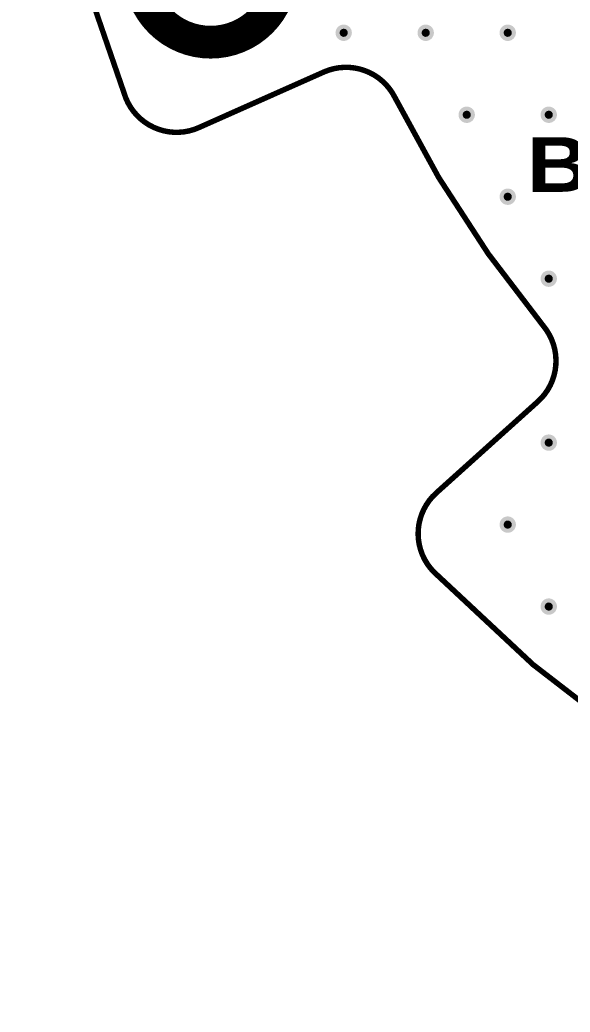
# Model space of a CAD drawing. Header units: inches. Extents: x 0 to 106, y 0 to 106.
# Drawn here: x -0.09 to 20.03, y -0.09 to 36.22 of the extents above; entities that cross this region are included whole.
import ezdxf

# ---------------------------------------------------------------- set-up
doc = ezdxf.new("R2010")
doc.units = ezdxf.units.IN
for name, color, linetype in [('Board shape', 56, 'Continuous'), ('Bottom Layer', 5, 'Continuous'), ('Keep-Out Layer', 6, 'Continuous'), ('Top Layer', 1, 'Continuous'), ('Top Overlay', 2, 'Continuous'), ('Via Holes', 16, 'Continuous')]:
    doc.layers.add(name, color=color, linetype=linetype)
doc.styles.add('Arial Black', font='', dxfattribs={"height": 0.2})
doc.styles.get('Arial Black').set_extended_font_data('Arial Black')

msp = doc.modelspace()

# ---------------------------------------------------------------- hatches: boundary and pattern name
at = {"layer": 'Bottom Layer'}
h = msp.add_hatch(color=5, dxfattribs=at)
edge = h.paths.add_edge_path()
edge.add_arc((11.75, 35.75), 0.3, 0, 360)
h = msp.add_hatch(color=5, dxfattribs=at)
edge = h.paths.add_edge_path()
edge.add_arc((14.75, 35.75), 0.3, 0, 360)
h = msp.add_hatch(color=5, dxfattribs=at)
edge = h.paths.add_edge_path()
edge.add_arc((17.75, 35.75), 0.3, 0, 360)
h = msp.add_hatch(color=5, dxfattribs=at)
edge = h.paths.add_edge_path()
edge.add_arc((16.25, 32.75), 0.3, 0, 360)
h = msp.add_hatch(color=5, dxfattribs=at)
edge = h.paths.add_edge_path()
edge.add_arc((19.25, 32.75), 0.3, 0, 360)
h = msp.add_hatch(color=5, dxfattribs=at)
edge = h.paths.add_edge_path()
edge.add_arc((17.75, 29.75), 0.3, 0, 360)
h = msp.add_hatch(color=5, dxfattribs=at)
edge = h.paths.add_edge_path()
edge.add_arc((19.25, 26.75), 0.3, 0, 360)
h = msp.add_hatch(color=5, dxfattribs=at)
edge = h.paths.add_edge_path()
edge.add_arc((19.25, 20.75), 0.3, 0, 360)
h = msp.add_hatch(color=5, dxfattribs=at)
edge = h.paths.add_edge_path()
edge.add_arc((17.75, 17.75), 0.3, 0, 360)
h = msp.add_hatch(color=5, dxfattribs=at)
edge = h.paths.add_edge_path()
edge.add_arc((19.25, 14.75), 0.3, 0, 360)
at = {"layer": 'Top Layer'}
h = msp.add_hatch(color=1, dxfattribs=at)
edge = h.paths.add_edge_path()
edge.add_arc((11.75, 35.75), 0.3, 0, 360)
h = msp.add_hatch(color=1, dxfattribs=at)
edge = h.paths.add_edge_path()
edge.add_arc((14.75, 35.75), 0.3, 0, 360)
h = msp.add_hatch(color=1, dxfattribs=at)
edge = h.paths.add_edge_path()
edge.add_arc((17.75, 35.75), 0.3, 0, 360)
h = msp.add_hatch(color=1, dxfattribs=at)
edge = h.paths.add_edge_path()
edge.add_arc((16.25, 32.75), 0.3, 0, 360)
h = msp.add_hatch(color=1, dxfattribs=at)
edge = h.paths.add_edge_path()
edge.add_arc((19.25, 32.75), 0.3, 0, 360)
h = msp.add_hatch(color=1, dxfattribs=at)
edge = h.paths.add_edge_path()
edge.add_arc((17.75, 29.75), 0.3, 0, 360)
h = msp.add_hatch(color=1, dxfattribs=at)
edge = h.paths.add_edge_path()
edge.add_arc((19.25, 26.75), 0.3, 0, 360)
h = msp.add_hatch(color=1, dxfattribs=at)
edge = h.paths.add_edge_path()
edge.add_arc((19.25, 20.75), 0.3, 0, 360)
h = msp.add_hatch(color=1, dxfattribs=at)
edge = h.paths.add_edge_path()
edge.add_arc((17.75, 17.75), 0.3, 0, 360)
h = msp.add_hatch(color=1, dxfattribs=at)
edge = h.paths.add_edge_path()
edge.add_arc((19.25, 14.75), 0.3, 0, 360)
at = {"layer": 'Via Holes'}
h = msp.add_hatch(color=7, dxfattribs=at)
edge = h.paths.add_edge_path()
edge.add_arc((11.75, 35.75), 0.15, 0, 360)
h = msp.add_hatch(color=7, dxfattribs=at)
edge = h.paths.add_edge_path()
edge.add_arc((14.75, 35.75), 0.15, 0, 360)
h = msp.add_hatch(color=7, dxfattribs=at)
edge = h.paths.add_edge_path()
edge.add_arc((17.75, 35.75), 0.15, 0, 360)
h = msp.add_hatch(color=7, dxfattribs=at)
edge = h.paths.add_edge_path()
edge.add_arc((16.25, 32.75), 0.15, 0, 360)
h = msp.add_hatch(color=7, dxfattribs=at)
edge = h.paths.add_edge_path()
edge.add_arc((19.25, 32.75), 0.15, 0, 360)
h = msp.add_hatch(color=7, dxfattribs=at)
edge = h.paths.add_edge_path()
edge.add_arc((17.75, 29.75), 0.15, 0, 360)
h = msp.add_hatch(color=7, dxfattribs=at)
edge = h.paths.add_edge_path()
edge.add_arc((19.25, 26.75), 0.15, 0, 360)
h = msp.add_hatch(color=7, dxfattribs=at)
edge = h.paths.add_edge_path()
edge.add_arc((19.25, 20.75), 0.15, 0, 360)
h = msp.add_hatch(color=7, dxfattribs=at)
edge = h.paths.add_edge_path()
edge.add_arc((17.75, 17.75), 0.15, 0, 360)
h = msp.add_hatch(color=7, dxfattribs=at)
edge = h.paths.add_edge_path()
edge.add_arc((19.25, 14.75), 0.15, 0, 360)

# ---------------------------------------------------------------- linework, layer by layer
at = {"layer": 'Board shape'}
for points in [[(3.78, 33.365, 0.2, 0.2, -0.19214), (3.78, 72.648, 0.2, 0.2, 0)], [(11.023, 34.314, 0.2, 0.2, -0.401532), (13.626, 33.379, 0.2, 0.2, 0)], [(6.451, 32.279, 0.2, 0.2, 0), (11.023, 34.314, 0.2, 0.2, 0)], [(6.451, 32.279, 0.2, 0.2, -0.42575), (3.78, 33.365, 0.2, 0.2, 0)], [(19.058, 25.014, 0.2, 0.2, -0.056855), (13.626, 33.379, 0.2, 0.2, 0)], [(19.058, 25.014, 0.2, 0.2, -0.401532), (18.854, 22.255, 0.2, 0.2, 0)], [(15.135, 18.907, 0.2, 0.2, 0), (18.854, 22.255, 0.2, 0.2, 0)], [(15.04, 16.025, 0.2, 0.2, -0.42575), (15.135, 18.907, 0.2, 0.2, 0)], [(90.972, 16.025, 0.2, 0.2, -0.421928), (15.04, 16.025, 0.2, 0.2, 0)]]:
    msp.add_lwpolyline(points, format="xyseb", dxfattribs=at)
for points in [[(10.973, 34.314, 0.1, 0.1, 1), (11.073, 34.314, 0.1, 0.1, 1)], [(10.973, 34.314, 0.1, 0.1, 1), (11.073, 34.314, 0.1, 0.1, 1)], [(3.73, 33.365, 0.1, 0.1, 1), (3.83, 33.365, 0.1, 0.1, 1)], [(3.73, 33.365, 0.1, 0.1, 1), (3.83, 33.365, 0.1, 0.1, 1)], [(13.576, 33.379, 0.1, 0.1, 1), (13.676, 33.379, 0.1, 0.1, 1)], [(13.576, 33.379, 0.1, 0.1, 1), (13.676, 33.379, 0.1, 0.1, 1)], [(6.401, 32.279, 0.1, 0.1, 1), (6.501, 32.279, 0.1, 0.1, 1)], [(6.401, 32.279, 0.1, 0.1, 1), (6.501, 32.279, 0.1, 0.1, 1)], [(19.008, 25.014, 0.1, 0.1, 1), (19.108, 25.014, 0.1, 0.1, 1)], [(19.008, 25.014, 0.1, 0.1, 1), (19.108, 25.014, 0.1, 0.1, 1)], [(18.804, 22.255, 0.1, 0.1, 1), (18.904, 22.255, 0.1, 0.1, 1)], [(18.804, 22.255, 0.1, 0.1, 1), (18.904, 22.255, 0.1, 0.1, 1)], [(15.085, 18.907, 0.1, 0.1, 1), (15.185, 18.907, 0.1, 0.1, 1)], [(15.085, 18.907, 0.1, 0.1, 1), (15.185, 18.907, 0.1, 0.1, 1)], [(14.99, 16.025, 0.1, 0.1, 1), (15.09, 16.025, 0.1, 0.1, 1)], [(14.99, 16.025, 0.1, 0.1, 1), (15.09, 16.025, 0.1, 0.1, 1)]]:
    msp.add_lwpolyline(points, format="xyseb", close=True, dxfattribs=at)
at = {"layer": 'Keep-Out Layer'}
msp.add_lwpolyline([(9.485, 38.006, 1.2, 1.2, 1), (4.285, 38.006, 1.2, 1.2, 1)], format="xyseb", close=True, dxfattribs=at)

# ---------------------------------------------------------------- texts
at = {"layer": 'Top Overlay', "style": 'Arial Black'}
msp.add_text('Вентилятор', height=2, dxfattribs=at).set_placement((18.447, 29.929))

doc.saveas('drawing.dxf')
